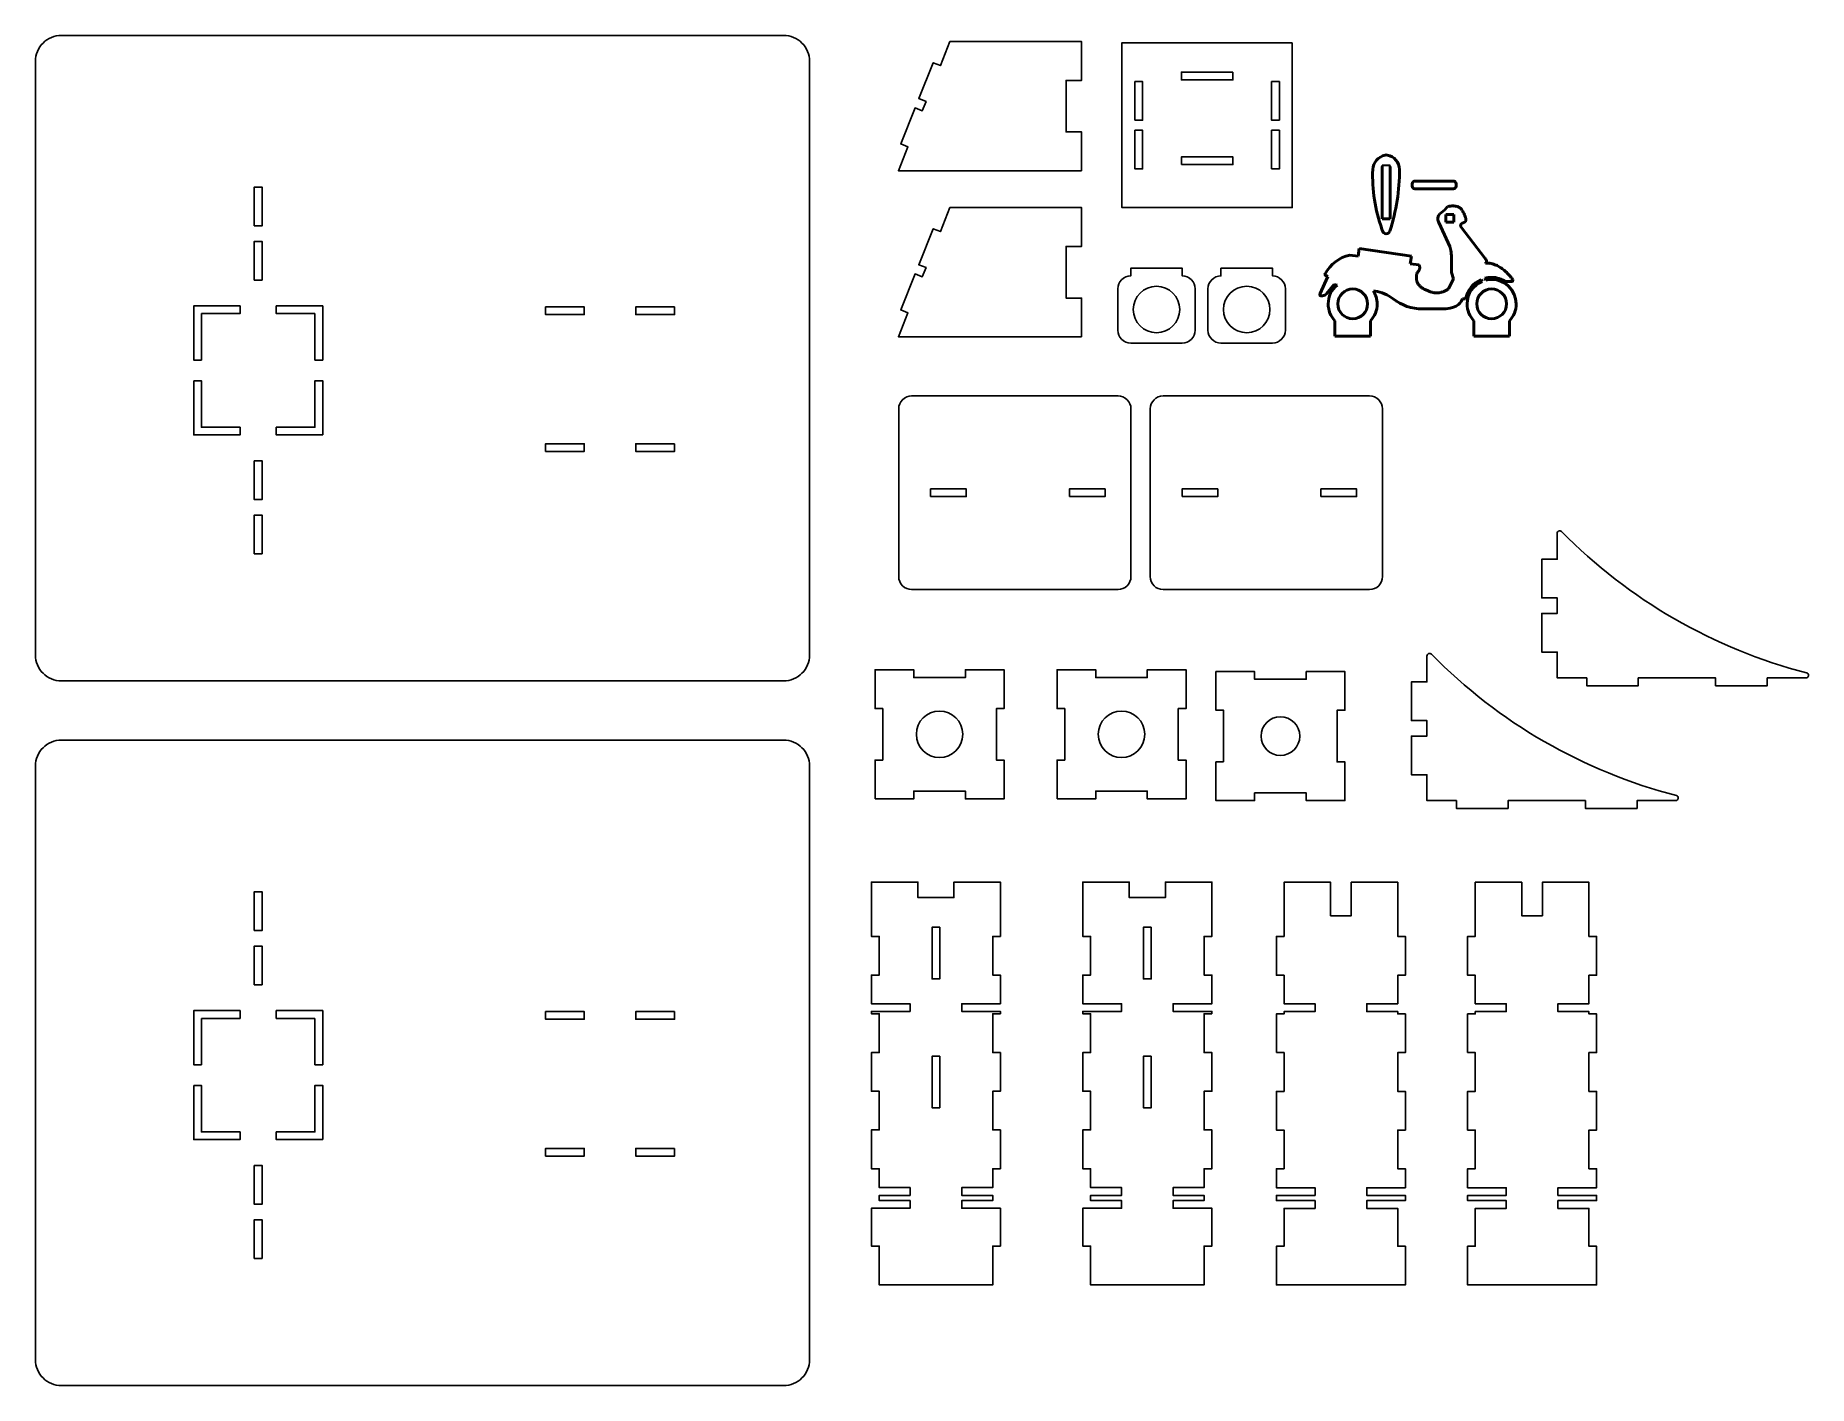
# Model space of a CAD drawing. Header units: millimetres. Extents: x -10 to 677, y -654 to -131.
import ezdxf

# ---------------------------------------------------------------- set-up
doc = ezdxf.new("R2010")
doc.units = ezdxf.units.MM
doc.header["$MEASUREMENT"] = 0
doc.linetypes.add('HIDDEN2', pattern=[4.7625, 3.175, -1.5875])
doc.layers.add('Hidden', color=7, linetype='HIDDEN2', lineweight=35)
doc.layers.add('Visible', color=7, linetype='Continuous', lineweight=50)
doc.layers.add('INTERIOR_PROFILES', color=7, linetype='Continuous')
doc.layers.add('OUTER_PROFILES', color=7, linetype='Continuous')

msp = doc.modelspace()

# ---------------------------------------------------------------- linework, layer by layer
at = {"layer": 'Hidden', "extrusion": (-1e-16, -1, 0)}
for p, q in [((511.97, -182.01, 3.04), (511.97, -181.59, 0.07)), ((514.97, -181.59, 0.07), (511.97, -181.59, 0.07)), ((514.97, -182.01, 3.04), (514.97, -181.59, 0.07))]:
    msp.add_line(p, q, dxfattribs=at)
at = {"layer": 'INTERIOR_PROFILES'}
for points in [[(416.1, -164.09), (416.1, -149.09), (419.1, -149.09), (419.1, -164.09)], [(454.1, -145.45), (454.1, -148.45), (434.1, -148.45), (434.1, -145.45)], [(472.1, -164.09), (469.1, -164.09), (469.1, -149.09), (472.1, -149.09)], [(416.1, -167.94), (419.1, -167.94), (419.1, -182.94), (416.1, -182.94)], [(469.1, -182.94), (469.1, -167.94), (472.1, -167.94), (472.1, -182.94)], [(434.1, -181.27), (434.1, -178.27), (454.1, -178.27), (454.1, -181.27)], [(74.82, -204.99), (74.82, -189.99), (77.82, -189.99), (77.82, -204.99)], [(77.82, -226), (74.82, -226), (74.82, -211), (77.82, -211)], [(54.32, -239), (54.32, -257), (51.32, -257), (51.32, -236), (69.32, -236), (69.32, -239)], [(98.32, -239), (83.32, -239), (83.32, -236), (101.32, -236), (101.32, -257), (98.32, -257)], [(187.68, -236.37), (202.68, -236.37), (202.68, -239.37), (187.68, -239.37)], [(237.68, -236.37), (237.68, -239.37), (222.68, -239.37), (222.68, -236.37)], [(51.32, -265), (54.32, -265), (54.32, -283), (69.32, -283), (69.32, -286), (51.32, -286)], [(101.32, -286), (83.32, -286), (83.32, -283), (98.32, -283), (98.32, -265), (101.32, -265)], [(187.68, -292.37), (187.68, -289.37), (202.68, -289.37), (202.68, -292.37)], [(237.68, -289.37), (237.68, -292.37), (222.68, -292.37), (222.68, -289.37)], [(74.82, -296), (77.82, -296), (77.82, -311), (74.82, -311)], [(336.89, -309.88), (350.71, -309.88), (350.71, -306.88), (336.89, -306.88)], [(390.74, -309.88), (404.56, -309.88), (404.56, -306.88), (390.74, -306.88)], [(434.36, -309.88), (448.18, -309.88), (448.18, -306.88), (434.36, -306.88)], [(488.21, -309.88), (502.04, -309.88), (502.04, -306.88), (488.21, -306.88)], [(77.82, -332.02), (74.82, -332.02), (74.82, -317.02), (77.82, -317.02)], [(74.82, -477.97), (74.82, -462.97), (77.82, -462.97), (77.82, -477.97)], [(340.49, -476.69), (340.49, -496.69), (337.49, -496.69), (337.49, -476.69)], [(422.42, -476.69), (422.42, -496.69), (419.42, -496.69), (419.42, -476.69)], [(77.82, -498.98), (74.82, -498.98), (74.82, -483.98), (77.82, -483.98)], [(54.32, -511.98), (54.32, -529.98), (51.32, -529.98), (51.32, -508.98), (69.32, -508.98), (69.32, -511.98)], [(98.32, -511.98), (83.32, -511.98), (83.32, -508.98), (101.32, -508.98), (101.32, -529.98), (98.32, -529.98)], [(187.68, -509.35), (202.68, -509.35), (202.68, -512.35), (187.68, -512.35)], [(237.68, -509.35), (237.68, -512.35), (222.68, -512.35), (222.68, -509.35)], [(340.49, -526.65), (340.49, -546.65), (337.49, -546.65), (337.49, -526.65)], [(422.42, -526.65), (422.42, -546.65), (419.42, -546.65), (419.42, -526.65)], [(51.32, -537.98), (54.32, -537.98), (54.32, -555.98), (69.32, -555.98), (69.32, -558.98), (51.32, -558.98)], [(101.32, -558.98), (83.32, -558.98), (83.32, -555.98), (98.32, -555.98), (98.32, -537.98), (101.32, -537.98)], [(187.68, -565.35), (187.68, -562.35), (202.68, -562.35), (202.68, -565.35)], [(237.68, -562.35), (237.68, -565.35), (222.68, -565.35), (222.68, -562.35)], [(74.82, -568.98), (77.82, -568.98), (77.82, -583.98), (74.82, -583.98)], [(77.82, -604.99), (74.82, -604.99), (74.82, -589.99), (77.82, -589.99)]]:
    msp.add_lwpolyline(points, close=True, dxfattribs=at)
at = {"layer": 'INTERIOR_PROFILES', "extrusion": (0, 0, -1)}
for centre, radius in [((-424.48, -237.39), 9), ((-459.43, -237.39), 9), ((-340.4, -401.96), 9), ((-410.91, -401.96), 9), ((-472.49, -402.65), 7.5)]:
    msp.add_circle(centre, radius, dxfattribs=at)
at = {"layer": 'OUTER_PROFILES'}
for points in [[(290, -371.24), (290, -141.24, 0.414214), (280, -131.24), (0, -131.24, 0.414214), (-10, -141.24), (-10, -371.24, 0.414214), (0, -381.24), (280, -381.24, 0.414214)], [(409.48, -245.39), (409.48, -229.39, -0.414214), (414.48, -224.39), (414.48, -221.39), (434.48, -221.39), (434.48, -224.39, -0.414214), (439.48, -229.39), (439.48, -245.39, -0.414214), (434.48, -250.39), (414.48, -250.39, -0.414214)], [(444.43, -245.39), (444.43, -229.39, -0.414214), (449.43, -224.39), (449.43, -221.39), (469.43, -221.39), (469.43, -224.39, -0.414214), (474.43, -229.39), (474.43, -245.39, -0.414214), (469.43, -250.39), (449.43, -250.39, -0.414214)], [(409.56, -345.88), (329.56, -345.88, -0.414214), (324.56, -340.88), (324.56, -275.88, -0.414214), (329.56, -270.88), (409.56, -270.88, -0.414214), (414.56, -275.88), (414.56, -340.88, -0.414214)], [(507.04, -345.88), (427.04, -345.88, -0.414214), (422.04, -340.88), (422.04, -275.88, -0.414214), (427.04, -270.88), (507.04, -270.88, -0.414214), (512.04, -275.88), (512.04, -340.88, -0.414214)], [(676.18, -380.13), (661.18, -380.13), (661.18, -383.13), (641.18, -383.13), (641.18, -380.13), (611.21, -380.13), (611.2, -383.13), (591.21, -383.13), (591.21, -380.13), (579.76, -380.13), (579.76, -370.13), (573.76, -370.13), (573.76, -355.13), (579.76, -355.13), (579.76, -349.11), (573.76, -349.11), (573.76, -334.11), (579.76, -334.11), (579.76, -324.11, -0.670962), (581.47, -323.41, 0.135865), (676.43, -378.16, -0.880905)], [(625.7, -427.65), (610.7, -427.65), (610.7, -430.65), (590.7, -430.65), (590.7, -427.65), (560.74, -427.65), (560.73, -430.65), (540.74, -430.65), (540.74, -427.65), (529.28, -427.65), (529.28, -417.65), (523.28, -417.65), (523.28, -402.65), (529.28, -402.65), (529.28, -396.64), (523.28, -396.64), (523.28, -381.64), (529.28, -381.64), (529.28, -371.64, -0.670962), (531, -370.94, 0.135865), (625.95, -425.68, -0.880905)], [(290, -644.22), (290, -414.22, 0.414214), (280, -404.22), (0, -404.22, 0.414214), (-10, -414.22), (-10, -644.22, 0.414214), (0, -654.22), (280, -654.22, 0.414214)]]:
    msp.add_lwpolyline(points, format="xyb", close=True, dxfattribs=at)
for points in [[(395.43, -183.62), (324.43, -183.62), (328.14, -174.33), (325.36, -173.22), (330.93, -159.29), (333.71, -160.4), (335.15, -156.83), (332.36, -155.71), (337.93, -141.79), (340.72, -142.9), (344.43, -133.62), (395.43, -133.62), (395.43, -148.62), (389.43, -148.62), (389.43, -168.62), (395.43, -168.62)], [(477.1, -134.09), (411.1, -134.09), (411.1, -197.94), (477.1, -197.94)], [(395.43, -247.94), (324.43, -247.94), (328.14, -238.65), (325.36, -237.54), (330.93, -223.61), (333.71, -224.73), (335.15, -221.15), (332.36, -220.04), (337.93, -206.11), (340.72, -207.22), (344.43, -197.94), (395.43, -197.94), (395.43, -212.94), (389.43, -212.94), (389.43, -232.94), (395.43, -232.94)], [(315.4, -426.96), (315.4, -411.96), (318.4, -411.96), (318.4, -391.96), (315.4, -391.96), (315.4, -376.96), (330.4, -376.96), (330.4, -379.96), (350.4, -379.96), (350.4, -376.96), (365.4, -376.96), (365.4, -391.96), (362.4, -391.96), (362.4, -411.96), (365.4, -411.96), (365.4, -426.96), (350.4, -426.96), (350.4, -423.96), (330.4, -423.96), (330.4, -426.96)], [(385.91, -426.96), (385.91, -411.96), (388.91, -411.96), (388.91, -391.96), (385.91, -391.96), (385.91, -376.96), (400.91, -376.96), (400.91, -379.96), (420.91, -379.96), (420.91, -376.96), (435.91, -376.96), (435.91, -391.96), (432.91, -391.96), (432.91, -411.96), (435.91, -411.96), (435.91, -426.96), (420.91, -426.96), (420.91, -423.96), (400.91, -423.96), (400.91, -426.96)], [(450.49, -412.65), (447.49, -412.65), (447.49, -427.65), (462.49, -427.65), (462.49, -424.65), (482.49, -424.65), (482.49, -427.65), (497.49, -427.65), (497.49, -412.65), (494.49, -412.65), (494.49, -392.65), (497.49, -392.65), (497.49, -377.65), (482.49, -377.65), (482.49, -380.65), (462.49, -380.65), (462.49, -377.65), (447.49, -377.65), (447.49, -392.65), (450.49, -392.65)], [(363.99, -510.23), (363.99, -509.32), (348.99, -509.32), (348.99, -506.32), (363.99, -506.32), (363.99, -495.23), (360.99, -495.23), (360.99, -480.23), (363.99, -480.23), (363.99, -459.23), (345.99, -459.23), (345.99, -465.23), (331.99, -465.23), (331.99, -459.23), (313.99, -459.23), (313.99, -480.23), (316.99, -480.23), (316.99, -495.23), (313.99, -495.23), (313.99, -506.32), (328.99, -506.32), (328.99, -509.32), (313.99, -509.32), (313.99, -510.23), (316.99, -510.23), (316.99, -525.23), (313.99, -525.23), (313.99, -540.23), (316.99, -540.23), (316.99, -555.23), (313.99, -555.23), (313.99, -570.23), (316.99, -570.23), (316.99, -577.57), (328.99, -577.57), (328.99, -580.57), (316.99, -580.57), (316.99, -582.57), (328.99, -582.57), (328.99, -585.57), (313.99, -585.57), (313.99, -600.23), (316.99, -600.23), (316.99, -615.23), (360.99, -615.23), (360.99, -600.23), (363.99, -600.23), (363.99, -585.57), (348.99, -585.57), (348.99, -582.57), (360.99, -582.57), (360.99, -580.57), (348.99, -580.57), (348.99, -577.57), (360.99, -577.57), (360.99, -570.23), (363.99, -570.23), (363.99, -555.23), (360.99, -555.23), (360.99, -540.23), (363.99, -540.23), (363.99, -525.23), (360.99, -525.23), (360.99, -510.23)], [(445.92, -510.23), (445.92, -509.32), (430.92, -509.32), (430.92, -506.32), (445.92, -506.32), (445.92, -495.23), (442.92, -495.23), (442.92, -480.23), (445.92, -480.23), (445.92, -459.23), (427.92, -459.23), (427.92, -465.23), (413.92, -465.23), (413.92, -459.23), (395.92, -459.23), (395.92, -480.23), (398.92, -480.23), (398.92, -495.23), (395.92, -495.23), (395.92, -506.32), (410.92, -506.32), (410.92, -509.32), (395.92, -509.32), (395.92, -510.23), (398.92, -510.23), (398.92, -525.23), (395.92, -525.23), (395.92, -540.23), (398.92, -540.23), (398.92, -555.23), (395.92, -555.23), (395.92, -570.23), (398.92, -570.23), (398.92, -577.57), (410.92, -577.57), (410.92, -580.57), (398.92, -580.57), (398.92, -582.57), (410.92, -582.57), (410.92, -585.57), (395.92, -585.57), (395.92, -600.23), (398.92, -600.23), (398.92, -615.23), (442.92, -615.23), (442.92, -600.23), (445.92, -600.23), (445.92, -585.57), (430.92, -585.57), (430.92, -582.57), (442.92, -582.57), (442.92, -580.57), (430.92, -580.57), (430.92, -577.57), (442.92, -577.57), (442.92, -570.23), (445.92, -570.23), (445.92, -555.23), (442.92, -555.23), (442.92, -540.23), (445.92, -540.23), (445.92, -525.23), (442.92, -525.23), (442.92, -510.23)], [(470.95, -525.26), (470.95, -510.26), (473.95, -510.26), (473.95, -509.35), (485.95, -509.35), (485.95, -506.35), (473.95, -506.35), (473.95, -495.26), (470.95, -495.26), (470.95, -480.26), (473.95, -480.26), (473.95, -459.26), (491.95, -459.26), (491.95, -472.26), (499.95, -472.26), (499.95, -459.26), (517.95, -459.26), (517.95, -480.26), (520.95, -480.26), (520.95, -495.26), (517.95, -495.26), (517.95, -506.35), (505.95, -506.35), (505.95, -509.35), (517.95, -509.35), (517.95, -510.26), (520.95, -510.26), (520.95, -525.26), (517.95, -525.26), (517.95, -540.26), (520.95, -540.26), (520.95, -555.26), (517.95, -555.26), (517.95, -570.26), (520.95, -570.26), (520.95, -577.6), (505.95, -577.6), (505.95, -580.6), (520.95, -580.6), (520.95, -582.6), (505.95, -582.6), (505.95, -585.6), (517.95, -585.6), (517.95, -600.26), (520.95, -600.26), (520.95, -615.26), (470.95, -615.26), (470.95, -600.26), (473.95, -600.26), (473.95, -585.6), (485.95, -585.6), (485.95, -582.6), (470.95, -582.6), (470.95, -580.6), (485.95, -580.6), (485.95, -577.6), (470.95, -577.6), (470.95, -570.26), (473.95, -570.26), (473.95, -555.26), (470.95, -555.26), (470.95, -540.26), (473.95, -540.26), (473.95, -525.26)], [(545.03, -525.26), (545.03, -510.26), (548.03, -510.26), (548.03, -509.35), (560.03, -509.35), (560.03, -506.35), (548.03, -506.35), (548.03, -495.26), (545.03, -495.26), (545.03, -480.26), (548.03, -480.26), (548.03, -459.26), (566.03, -459.26), (566.03, -472.26), (574.03, -472.26), (574.03, -459.26), (592.03, -459.26), (592.03, -480.26), (595.03, -480.26), (595.03, -495.26), (592.03, -495.26), (592.03, -506.35), (580.03, -506.35), (580.03, -509.35), (592.03, -509.35), (592.03, -510.26), (595.03, -510.26), (595.03, -525.26), (592.03, -525.26), (592.03, -540.26), (595.03, -540.26), (595.03, -555.26), (592.03, -555.26), (592.03, -570.26), (595.03, -570.26), (595.03, -577.6), (580.03, -577.6), (580.03, -580.6), (595.03, -580.6), (595.03, -582.6), (580.03, -582.6), (580.03, -585.6), (592.03, -585.6), (592.03, -600.26), (595.03, -600.26), (595.03, -615.26), (545.03, -615.26), (545.03, -600.26), (548.03, -600.26), (548.03, -585.6), (560.03, -585.6), (560.03, -582.6), (545.03, -582.6), (545.03, -580.6), (560.03, -580.6), (560.03, -577.6), (545.03, -577.6), (545.03, -570.26), (548.03, -570.26), (548.03, -555.26), (545.03, -555.26), (545.03, -540.26), (548.03, -540.26), (548.03, -525.26)]]:
    msp.add_lwpolyline(points, close=True, dxfattribs=at)
at = {"layer": 'Visible', "extrusion": (-1e-16, -1, 0)}
for p, q in [((508.22, -185.42, 2.55), (508.22, -184.99, -0.42)), ((511.97, -202.23, 0.12), (511.97, -182.01, 3.04)), ((514.97, -182.01, 3.04), (514.97, -202.23, 0.12)), ((514.97, -202.23, 0.12), (511.97, -202.23, 0.12))]:
    msp.add_line(p, q, dxfattribs=at)
at = {"layer": 'Visible', "extrusion": (-1e-16, -1, 2.968e-13)}
for p, q in [((523.58, -189.66), (523.58, -188.66)), ((524.58, -187.66), (539.58, -187.66)), ((539.58, -190.66), (524.58, -190.66)), ((540.58, -188.66), (540.58, -189.66))]:
    msp.add_line(p, q, dxfattribs=at)
at = {"layer": 'Visible', "extrusion": (1, -2e-16, 0)}
for p, q in [((536.24, -198.78, 1.5), (534.34, -200.39, 1.5)), ((536.24, -198.78, 1.5), (537.29, -197.49, 1.5)), ((534.71, -205.32, 1.5), (533.74, -203.47, 1.5)), ((538.15, -213.05, 1.5), (534.71, -205.32, 1.5)), ((536.66, -203.55, 1.5), (536.66, -200.55, 1.5)), ((536.66, -200.55, 1.5), (539.66, -200.55, 1.5)), ((539.66, -203.55, 1.5), (536.66, -203.55, 1.5)), ((539.66, -200.55, 1.5), (539.66, -203.55, 1.5)), ((542.53, -205.47, 1.5), (551.79, -217.58, 1.5)), ((543.96, -203.55, 1.5), (542.97, -203.93, 1.5)), ((502.61, -216.75, 1.5), (499.41, -216.29, 1.5)), ((502.61, -216.75, 1.5), (503.04, -213.78, 1.5)), ((523.26, -216.7, 1.5), (503.04, -213.78, 1.5)), ((522.83, -219.67, 1.5), (523.26, -216.7, 1.5)), ((526.22, -220.15, 1.5), (522.83, -219.67, 1.5)), ((487.76, -231.39, 1.5), (490.87, -224.64, 1.5)), ((490.87, -224.64, 1.5), (490.06, -224.28, 1.5)), ((537.67, -229.41, 1.5), (539.58, -225.54, 1.5)), ((539.58, -225.54, 1.5), (538.81, -223.11, 1.5)), ((550.28, -225.79, 1.5), (550.63, -226.5, 1.5)), ((551.76, -225.28, 1.5), (552.11, -226, 1.5)), ((562.11, -226.57, 1.5), (559.85, -226.56, 1.5)), ((493.3, -227.74, 1.5), (490.3, -231.32, 1.5)), ((494.45, -227.92, 1.5), (493.3, -227.74, 1.5)), ((509.17, -230.26, 1.5), (508.53, -230.16, 1.5)), ((544.28, -233.32, 1.5), (543.02, -233.3, 1.5)), ((536.62, -237.18, 1.5), (527.5, -237.18, 1.5)), ((493.6, -241.74, 1.5), (493.6, -247.74, 1.5)), ((507.42, -247.74, 1.5), (507.42, -241.74, 1.5)), ((547.45, -241.74, 1.5), (547.45, -247.74, 1.5)), ((561.28, -247.74, 1.5), (561.28, -241.74, 1.5)), ((507.42, -247.74, 1.5), (493.6, -247.74, 1.5)), ((561.28, -247.74, 1.5), (547.45, -247.74, 1.5))]:
    msp.add_line(p, q, dxfattribs=at)
at = {"layer": 'Visible', "extrusion": (1.8e-15, -0.142626, 0.989777)}
msp.add_arc((514.56, -181.37, 28.97), 6.32, 103.83111, 175.19286, dxfattribs=at)
at = {"layer": 'Visible', "extrusion": (-4.4e-15, -0.142626, 0.989777)}
msp.add_arc((513.53, -177.18, 28.97), 2, 79.35324, 103.83111, dxfattribs=at)
at = {"layer": 'Visible', "extrusion": (8e-16, -0.142626, 0.989777)}
msp.add_arc((512.82, -180.97, 28.97), 5.86, 1.23907, 79.35324, dxfattribs=at)
at = {"layer": 'Visible', "extrusion": (1.9e-15, -0.142626, 0.989777)}
msp.add_arc((571.19, -183.16, 28.97), 62.96, 177.88687, 199.5644, dxfattribs=at)
at = {"layer": 'Visible', "extrusion": (2.4e-15, -0.142626, 0.989777)}
msp.add_arc((439.07, -180.84, 28.97), 79.6, 342.34907, 0.00052, dxfattribs=at)
at = {"layer": 'Visible', "extrusion": (-4e-16, -2.997e-13, -1)}
for centre, start, end in [((-524.58, -188.66), 0, 90), ((-524.58, -189.66), 270, 0), ((-539.58, -188.66), 90, 180), ((-539.58, -189.66), 180, 270)]:
    msp.add_arc(centre, 1, start, end, dxfattribs=at)
at = {"layer": 'Visible', "extrusion": (-2.3e-15, 2.962e-13, -1)}
for centre, radius, start, end in [((-535.96, -202.3, -1.5), 2.51, 332.25159, 49.72298), ((-543.33, -204.87, -1.5), 1, 322.59632, 69.0557), ((-502.65, -230.48, -1.5), 14.56, 28.28011, 77.13629), ((-490.27, -223.82, -1.5), 0.5, 293.95891, 28.28011), ((-562.11, -226.07, -1.5), 0.5, 143.09645, 270.41143), ((-488.21, -231.6, -1.5), 0.5, 268.53283, 24.75359), ((-506.73, -245.56, -1.5), 15.49, 99.03084, 127.82394), ((-527.5, -218.81, -1.5), 18.37, 270, 307.82394)]:
    msp.add_arc(centre, radius, start, end, dxfattribs=at)
at = {"layer": 'Visible', "extrusion": (2.2274e-12, -0.142626, 0.989777)}
msp.add_arc((562.91, -190.18, 28.97), 52.96, 195.40161, 196.18143, dxfattribs=at)
at = {"layer": 'Visible', "extrusion": (5e-16, -0.142626, 0.989777)}
msp.add_arc((513.49, -204.52, 28.97), 1.5, 196.18143, 342.34907, dxfattribs=at)
at = {"layer": 'Visible'}
for points, degree in [([(537.29, -197.49, 1.5), (541.68, -196.68, 1.5), (542.96, -199.07, 1.5)], 2), ([(542.96, -199.07, 1.5), (545.11, -202.69, 1.5), (543.96, -203.55, 1.5)], 2), ([(538.81, -223.11, 1.5), (539.05, -215.24, 1.5), (538.15, -213.05, 1.5)], 2), ([(551.93, -219.39, 1.5), (557.62, -219.26, 1.5), (562.51, -225.77, 1.5)], 2), ([(525.5, -223.16, 1.5), (524.02, -228.02, 1.5), (529.51, -230.08, 1.5)], 2), ([(526.22, -220.15, 1.5), (527.03, -221.63, 1.5), (525.5, -223.16, 1.5)], 2), ([(550.28, -225.79, 1.5), (547.21, -227.13, 1.5), (544.91, -229.93, 1.5), (544.28, -233.32, 1.5)], 3), ([(544.87, -235.23, 1.5), (544.87, -231.31, 1.5), (547.24, -227.95, 1.5), (550.63, -226.5, 1.5)], 3), ([(554.37, -224.95, 1.5), (553.46, -224.95, 1.5), (552.59, -225.06, 1.5), (551.76, -225.28, 1.5)], 3), ([(552.11, -226, 1.5), (552.83, -225.83, 1.5), (553.59, -225.74, 1.5), (554.36, -225.74, 1.5)], 3), ([(554.36, -225.74, 1.5), (559.61, -225.74, 1.5), (563.86, -229.98, 1.5), (563.86, -235.23, 1.5)], 3), ([(559.85, -226.56, 1.5), (558.26, -225.55, 1.5), (556.39, -224.95, 1.5), (554.37, -224.95, 1.5)], 3), ([(491.02, -235.23, 1.5), (491.02, -232.29, 1.5), (492.36, -229.66, 1.5), (494.45, -227.92, 1.5)], 3), ([(500.51, -229.45, 1.5), (497.32, -229.45, 1.5), (494.74, -232.04, 1.5), (494.74, -235.23, 1.5)], 3), ([(506.29, -235.23, 1.5), (506.29, -232.04, 1.5), (503.7, -229.45, 1.5), (500.51, -229.45, 1.5)], 3), ([(529.51, -230.08, 1.5), (533.66, -232.13, 1.5), (537.67, -229.41, 1.5)], 2), ([(543.02, -233.3, 1.5), (542.66, -234.42, 1.5), (541.34, -236.75, 1.5), (536.62, -237.18, 1.5)], 3), ([(554.36, -229.45, 1.5), (551.18, -229.45, 1.5), (548.59, -232.04, 1.5), (548.59, -235.23, 1.5)], 3), ([(560.14, -235.23, 1.5), (560.14, -232.04, 1.5), (557.55, -229.45, 1.5), (554.36, -229.45, 1.5)], 3), ([(493.6, -241.74, 1.5), (492, -240.04, 1.5), (491.02, -237.75, 1.5), (491.02, -235.23, 1.5)], 3), ([(494.74, -235.23, 1.5), (494.74, -238.41, 1.5), (497.32, -241, 1.5), (500.51, -241, 1.5)], 3), ([(500.51, -241, 1.5), (503.7, -241, 1.5), (506.29, -238.41, 1.5), (506.29, -235.23, 1.5)], 3), ([(547.45, -241.74, 1.5), (545.85, -240.04, 1.5), (544.87, -237.75, 1.5), (544.87, -235.23, 1.5)], 3), ([(548.59, -235.23, 1.5), (548.59, -238.41, 1.5), (551.18, -241, 1.5), (554.36, -241, 1.5)], 3), ([(554.36, -241, 1.5), (557.55, -241, 1.5), (560.14, -238.41, 1.5), (560.14, -235.23, 1.5)], 3)]:
    msp.add_open_spline(points, degree=degree, dxfattribs=at)
at = {"layer": 'Visible', "extrusion": (1.207e-12, 1.0993e-12, -1)}
msp.add_open_spline([(551.79, -217.58, 1.5), (552.91, -218.81, 1.5), (551.93, -219.39, 1.5)], degree=2, dxfattribs=at)
at = {"layer": 'Visible', "extrusion": (-6.39e-14, 2.4954e-12, -1)}
msp.add_open_spline([(490.3, -231.32, 1.5), (489.83, -232.06, 1.5), (488.22, -232.1, 1.5)], degree=2, dxfattribs=at)
at = {"layer": 'Visible', "extrusion": (-1.232e-12, 0, -1)}
msp.add_open_spline([(508.53, -230.16, 1.5), (509.46, -231.63, 1.5), (510, -233.36, 1.5), (510, -235.23, 1.5)], degree=3, dxfattribs=at)
at = {"layer": 'Visible', "extrusion": (-1.1169e-12, 7.223e-13, -1)}
msp.add_open_spline([(510, -235.23, 1.5), (510, -237.75, 1.5), (509.02, -240.04, 1.5), (507.42, -241.74, 1.5)], degree=3, dxfattribs=at)
at = {"layer": 'Visible', "extrusion": (-1.1157e-12, 7.22e-13, -1)}
msp.add_open_spline([(563.86, -235.23, 1.5), (563.86, -237.75, 1.5), (562.88, -240.04, 1.5), (561.28, -241.74, 1.5)], degree=3, dxfattribs=at)

doc.saveas('drawing.dxf')
